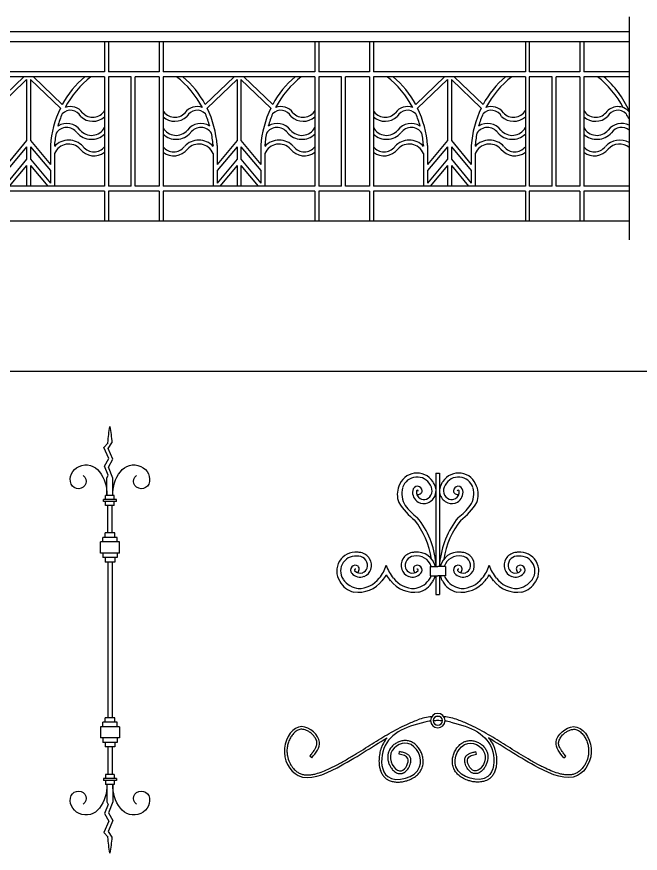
# Model space of a CAD drawing. Extents: x 12262 to 40734, y 30451 to 49613.
# Drawn here: x 32506 to 34857, y 37335 to 40489 of the extents above; entities that cross this region are included whole.
import ezdxf

# ---------------------------------------------------------------- set-up
doc = ezdxf.new("R2010")
doc.units = 0
doc.header["$LTSCALE"] = 0.85
doc.header["$MEASUREMENT"] = 0
doc.layers.get('0').update_dxf_attribs({"linetype": 'CONTINUOUS'})
doc.layers.add('www.cad-blocks.net', color=7, linetype='CONTINUOUS')

# ---------------------------------------------------------------- blocks, each defined once
blk = doc.blocks.new('A$C42CD0054')
for p, q in [((3673, 841.4), (3673, 0)), ((3673, 784), (20.4, 784)), ((3673, 746.5), (21.5, 746.5)), ((103.7, 746.5), (103.7, 71.5)), ((122.4, 746.5), (122.4, 634)), ((312.9, 746.5), (312.9, 634)), ((327.9, 746.5), (327.9, 634)), ((900.8, 746.5), (900.8, 634)), ((915.8, 746.5), (915.8, 634)), ((1106.3, 746.5), (1106.3, 634)), ((1121.3, 746.5), (1121.3, 634)), ((1694.2, 746.5), (1694.2, 634)), ((1709.2, 746.5), (1709.2, 634)), ((1899.7, 746.5), (1899.7, 634)), ((1914.7, 746.5), (1914.7, 634)), ((2487.6, 746.5), (2487.6, 634)), ((2502.6, 746.5), (2502.6, 634)), ((2693.1, 746.5), (2693.1, 634)), ((2708.1, 746.5), (2708.1, 634)), ((3281, 746.5), (3281, 634)), ((3296, 746.5), (3296, 634)), ((3486.5, 746.5), (3486.5, 634)), ((3501.5, 746.5), (3501.5, 634)), ((312.9, 634), (122.4, 634)), ((900.8, 634), (327.9, 634)), ((1106.3, 634), (915.8, 634)), ((1694.2, 634), (1121.3, 634)), ((1899.7, 634), (1709.2, 634)), ((2487.6, 634), (1914.7, 634)), ((2693.1, 634), (2502.6, 634)), ((3281, 634), (2708.1, 634)), ((3486.5, 634), (3296, 634)), ((3673, 634), (3501.5, 634)), ((122.4, 615.3), (122.4, 202.8)), ((208.1, 615.3), (122.4, 615.3)), ((208.1, 202.8), (208.1, 615.3)), ((223.1, 202.8), (223.1, 615.3)), ((312.9, 615.3), (223.1, 615.3)), ((312.9, 615.3), (312.9, 202.8)), ((327.9, 615.3), (327.9, 202.8)), ((900.8, 615.3), (327.9, 615.3)), ((596.1, 615.3), (487.2, 510.2)), ((606.9, 604.8), (494.4, 496.3)), ((606.9, 604.8), (606.9, 374.8)), ((621.9, 604.8), (621.9, 374.8)), ((621.9, 604.8), (734.3, 496.3)), ((632.6, 615.3), (741.5, 510.2)), ((900.8, 615.3), (900.8, 202.8)), ((915.8, 615.3), (915.8, 202.8)), ((1001.5, 615.3), (915.8, 615.3)), ((1001.5, 202.8), (1001.5, 615.3)), ((1016.5, 202.8), (1016.5, 615.3)), ((1106.3, 615.3), (1016.5, 615.3)), ((1106.3, 615.3), (1106.3, 202.8)), ((1694.2, 615.3), (1121.3, 615.3)), ((1121.3, 615.3), (1121.3, 202.8)), ((1389.5, 615.3), (1280.7, 510.2)), ((1400.3, 604.8), (1287.8, 496.3)), ((1400.3, 604.8), (1400.3, 374.8)), ((1415.3, 604.8), (1415.3, 374.8)), ((1415.3, 604.8), (1527.7, 496.3)), ((1426.1, 615.3), (1534.9, 510.2)), ((1694.2, 615.3), (1694.2, 202.8)), ((1709.2, 615.3), (1709.2, 202.8)), ((1794.9, 615.3), (1709.2, 615.3)), ((1794.9, 202.8), (1794.9, 615.3)), ((1809.9, 202.8), (1809.9, 615.3)), ((1899.7, 615.3), (1809.9, 615.3)), ((1899.7, 615.3), (1899.7, 202.8)), ((1914.7, 615.3), (1914.7, 202.8)), ((2487.6, 615.3), (1914.7, 615.3)), ((2182.9, 615.3), (2074.1, 510.2)), ((2193.7, 604.8), (2081.2, 496.3)), ((2193.7, 604.8), (2193.7, 374.8)), ((2208.7, 604.8), (2208.7, 374.8)), ((2208.7, 604.8), (2321.1, 496.3)), ((2219.5, 615.3), (2328.3, 510.2)), ((2487.6, 615.3), (2487.6, 202.8)), ((2502.6, 615.3), (2502.6, 202.8)), ((2588.3, 615.3), (2502.6, 615.3)), ((2588.3, 202.8), (2588.3, 615.3)), ((2603.3, 202.8), (2603.3, 615.3)), ((2693.1, 615.3), (2603.3, 615.3)), ((2693.1, 615.3), (2693.1, 202.8)), ((2708.1, 615.3), (2708.1, 202.8)), ((3281, 615.3), (2708.1, 615.3)), ((2976.3, 615.3), (2867.5, 510.2)), ((2987.1, 604.8), (2874.6, 496.3)), ((2987.1, 604.8), (2987.1, 374.8)), ((3002.1, 604.8), (3114.5, 496.3)), ((3002.1, 604.8), (3002.1, 374.8)), ((3012.9, 615.3), (3121.7, 510.2)), ((3281, 615.3), (3281, 202.8)), ((3296, 615.3), (3296, 202.8)), ((3381.7, 615.3), (3296, 615.3)), ((3381.7, 202.8), (3381.7, 615.3)), ((3396.7, 202.8), (3396.7, 615.3)), ((3486.5, 615.3), (3396.7, 615.3)), ((3486.5, 615.3), (3486.5, 202.8)), ((3501.5, 615.3), (3501.5, 202.8)), ((3673, 615.3), (3501.5, 615.3)), ((516.9, 356.1), (516.9, 353)), ((606.9, 374.8), (531.9, 284.8)), ((531.9, 356.1), (531.9, 284.8)), ((606.9, 351.3), (531.9, 261.3)), ((606.9, 351.3), (606.9, 304.5)), ((621.9, 374.8), (696.9, 284.8)), ((621.9, 351.3), (621.9, 304.5)), ((621.9, 351.3), (696.9, 261.3)), ((696.9, 356.1), (696.9, 284.8)), ((711.9, 356.1), (711.9, 353)), ((1310.3, 356.1), (1310.3, 353)), ((1400.3, 374.8), (1325.3, 284.8)), ((1325.3, 356.1), (1325.3, 284.8)), ((1400.3, 351.3), (1325.3, 261.3)), ((1400.3, 351.3), (1400.3, 304.5)), ((1415.3, 374.8), (1490.3, 284.8)), ((1415.3, 351.3), (1415.3, 304.5)), ((1415.3, 351.3), (1490.3, 261.3)), ((1490.3, 356.1), (1490.3, 284.8)), ((1505.3, 356.1), (1505.3, 353)), ((2103.7, 356.1), (2103.7, 353)), ((2193.7, 374.8), (2118.7, 284.8)), ((2118.7, 356.1), (2118.7, 284.8)), ((2193.7, 351.3), (2118.7, 261.3)), ((2193.7, 351.3), (2193.7, 304.5)), ((2208.7, 374.8), (2283.7, 284.8)), ((2208.7, 351.3), (2283.7, 261.3)), ((2208.7, 351.3), (2208.7, 304.5)), ((2283.7, 356.1), (2283.7, 284.8)), ((2298.7, 356.1), (2298.7, 353)), ((2897.1, 356.1), (2897.1, 353)), ((2987.1, 374.8), (2912.1, 284.8)), ((2912.1, 356.1), (2912.1, 284.8)), ((2987.1, 351.3), (2912.1, 261.3)), ((2987.1, 351.3), (2987.1, 304.5)), ((3002.1, 374.8), (3077.1, 284.8)), ((3002.1, 351.3), (3077.1, 261.3)), ((3002.1, 351.3), (3002.1, 304.5)), ((3077.1, 356.1), (3077.1, 284.8)), ((3092.1, 356.1), (3092.1, 353)), ((516.9, 326.1), (516.9, 202.8)), ((711.9, 326.1), (711.9, 202.8)), ((1310.3, 326.1), (1310.3, 202.8)), ((1505.3, 326.1), (1505.3, 202.8)), ((2103.7, 326.1), (2103.7, 202.8)), ((2298.7, 326.1), (2298.7, 202.8)), ((2897.1, 326.1), (2897.1, 202.8)), ((3092.1, 326.1), (3092.1, 202.8)), ((606.9, 304.5), (531.9, 214.5)), ((621.9, 304.5), (696.9, 214.5)), ((1400.3, 304.5), (1325.3, 214.5)), ((1415.3, 304.5), (1490.3, 214.5)), ((2193.7, 304.5), (2118.7, 214.5)), ((2208.7, 304.5), (2283.7, 214.5)), ((2987.1, 304.5), (2912.1, 214.5)), ((3002.1, 304.5), (3077.1, 214.5)), ((531.9, 261.3), (531.9, 214.5)), ((606.9, 281.1), (541.6, 202.8)), ((606.9, 281.1), (606.9, 202.8)), ((621.9, 281.1), (621.9, 202.8)), ((621.9, 281.1), (687.1, 202.8)), ((696.9, 261.3), (696.9, 214.5)), ((1325.3, 261.3), (1325.3, 214.5)), ((1400.3, 281.1), (1335, 202.8)), ((1400.3, 281.1), (1400.3, 202.8)), ((1415.3, 281.1), (1415.3, 202.8)), ((1415.3, 281.1), (1480.5, 202.8)), ((1490.3, 261.3), (1490.3, 214.5)), ((2118.7, 261.3), (2118.7, 214.5)), ((2193.7, 281.1), (2128.4, 202.8)), ((2193.7, 281.1), (2193.7, 202.8)), ((2208.7, 281.1), (2273.9, 202.8)), ((2208.7, 281.1), (2208.7, 202.8)), ((2283.7, 261.3), (2283.7, 214.5)), ((2912.1, 261.3), (2912.1, 214.5)), ((2987.1, 281.1), (2921.8, 202.8)), ((2987.1, 281.1), (2987.1, 202.8)), ((3002.1, 281.1), (3067.3, 202.8)), ((3002.1, 281.1), (3002.1, 202.8)), ((3077.1, 261.3), (3077.1, 214.5)), ((208.1, 202.8), (122.4, 202.8)), ((312.9, 202.8), (223.1, 202.8)), ((900.8, 202.8), (327.9, 202.8)), ((1001.5, 202.8), (915.8, 202.8)), ((1106.3, 202.8), (1016.5, 202.8)), ((1694.2, 202.8), (1121.3, 202.8)), ((1794.9, 202.8), (1709.2, 202.8)), ((1899.7, 202.8), (1809.9, 202.8)), ((2487.6, 202.8), (1914.7, 202.8)), ((2588.3, 202.8), (2502.6, 202.8)), ((2693.1, 202.8), (2603.3, 202.8)), ((3281, 202.8), (2708.1, 202.8)), ((3381.7, 202.8), (3296, 202.8)), ((3486.5, 202.8), (3396.7, 202.8)), ((3673, 202.8), (3501.5, 202.8)), ((312.9, 184), (122.4, 184)), ((122.4, 184), (122.4, 71.5)), ((312.9, 184), (312.9, 71.5)), ((900.8, 184), (327.9, 184)), ((327.9, 184), (327.9, 71.5)), ((900.8, 184), (900.8, 71.5)), ((1106.3, 184), (915.8, 184)), ((915.8, 184), (915.8, 71.5)), ((1106.3, 184), (1106.3, 71.5)), ((1694.2, 184), (1121.3, 184)), ((1121.3, 184), (1121.3, 71.5)), ((1694.2, 184), (1694.2, 71.5)), ((1899.7, 184), (1709.2, 184)), ((1709.2, 184), (1709.2, 71.5)), ((1899.7, 184), (1899.7, 71.5)), ((2487.6, 184), (1914.7, 184)), ((1914.7, 184), (1914.7, 71.5)), ((2487.6, 184), (2487.6, 71.5)), ((2693.1, 184), (2502.6, 184)), ((2502.6, 184), (2502.6, 71.5)), ((2693.1, 184), (2693.1, 71.5)), ((3281, 184), (2708.1, 184)), ((2708.1, 184), (2708.1, 71.5)), ((3281, 184), (3281, 71.5)), ((3486.5, 184), (3296, 184)), ((3296, 184), (3296, 71.5)), ((3486.5, 184), (3486.5, 71.5)), ((3673, 184), (3501.5, 184)), ((3501.5, 184), (3501.5, 71.5)), ((103.7, 71.5), (3673, 71.5))]:
    blk.add_line(p, q)
for centre, radius, start, end in [((18.9, 765.2), 18.9, 85.2186, 278.0119), ((156.5, 331), 361.2, 27.6638, 51.9144), ((156.5, 331), 376.2, 28.4544, 49.0869), ((1072.2, 331), 376.2, 130.9131, 151.5456), ((1072.2, 331), 361.2, 128.0856, 152.3362), ((949.9, 331), 361.2, 27.6638, 51.9144), ((949.9, 331), 376.2, 28.4544, 49.0869), ((1865.6, 331), 376.2, 130.9131, 151.5456), ((1865.6, 331), 361.2, 128.0856, 152.3362), ((1743.3, 331), 361.2, 27.6638, 51.9144), ((1743.3, 331), 376.2, 28.4544, 49.0869), ((2659, 331), 376.2, 130.9131, 151.5456), ((2659, 331), 361.2, 128.0856, 152.3362), ((2536.7, 331), 361.2, 27.6638, 51.9144), ((2536.7, 331), 376.2, 28.4544, 49.0869), ((3452.4, 331), 376.2, 130.9131, 151.5456), ((3452.4, 331), 361.2, 128.0856, 152.3362), ((3330.1, 331), 361.2, 27.6638, 51.9144), ((3330.1, 331), 376.2, 24.297, 49.0869), ((372.4, 513.1), 51, 209.2082, 318.8575), ((456.2, 445.8), 56.6, 69.1355, 143.5659), ((456.2, 445.8), 43.1, 43.4038, 153.3647), ((156.5, 331), 361.2, 15.7981, 23.5678), ((156.5, 331), 376.2, 3.8274, 26.0685), ((1072.2, 331), 376.2, 153.9315, 176.1726), ((1072.2, 331), 361.2, 156.4322, 164.2019), ((772.5, 445.8), 43.1, 26.6353, 136.5962), ((772.5, 445.8), 56.6, 36.4341, 110.8645), ((856.3, 513.1), 51, 221.1425, 330.7918), ((1165.8, 513.1), 51, 209.2082, 318.8575), ((1249.6, 445.8), 56.6, 69.1355, 143.5659), ((1249.6, 445.8), 43.1, 43.4038, 153.3647), ((949.9, 331), 361.2, 15.7981, 23.5678), ((949.9, 331), 376.2, 3.8274, 26.0685), ((1865.6, 331), 376.2, 153.9315, 176.1726), ((1865.6, 331), 361.2, 156.4322, 164.2019), ((1565.9, 445.8), 43.1, 26.6353, 136.5962), ((1565.9, 445.8), 56.6, 36.4341, 110.8645), ((1649.7, 513.1), 51, 221.1425, 330.7918), ((1959.2, 513.1), 51, 209.2082, 318.8575), ((2043, 445.8), 56.6, 69.1355, 143.5659), ((2043, 445.8), 43.1, 43.4038, 153.3647), ((1743.3, 331), 361.2, 15.7981, 23.5678), ((1743.3, 331), 376.2, 3.8274, 26.0685), ((2659, 331), 376.2, 153.9315, 176.1726), ((2659, 331), 361.2, 156.4322, 164.2019), ((2359.3, 445.8), 43.1, 26.6353, 136.5962), ((2359.3, 445.8), 56.6, 36.4341, 110.8645), ((2443.1, 513.1), 51, 221.1425, 330.7918), ((2752.6, 513.1), 51, 209.2082, 318.8575), ((2836.5, 445.8), 56.6, 69.1355, 143.5659), ((2836.5, 445.8), 43.1, 43.4038, 153.3647), ((2536.7, 331), 361.2, 15.7981, 23.5678), ((2536.7, 331), 376.2, 3.8274, 26.0685), ((3452.4, 331), 376.2, 153.9315, 176.1726), ((3452.4, 331), 361.2, 156.4322, 164.2019), ((3152.7, 445.8), 43.1, 26.6353, 136.5962), ((3152.7, 445.8), 56.6, 36.4341, 110.8645), ((3236.5, 513.1), 51, 221.1425, 330.7918), ((3546, 513.1), 51, 209.2082, 318.8575), ((3629.9, 445.8), 56.6, 40.374, 143.5659), ((3629.9, 445.8), 43.1, 43.4038, 153.3647), ((3700.7, 486.3), 41, 195.4558, 227.4894), ((372.4, 513.1), 66, 227.5872, 313.3542), ((856.3, 513.1), 66, 226.6458, 312.4128), ((1165.8, 513.1), 66, 227.5872, 313.3542), ((1649.7, 513.1), 66, 226.6458, 312.4128), ((1959.2, 513.1), 66, 227.5872, 313.3542), ((2443.1, 513.1), 66, 226.6458, 312.4128), ((2752.6, 513.1), 66, 227.5872, 313.3542), ((3236.5, 513.1), 66, 226.6458, 312.4128), ((3546, 513.1), 66, 227.5872, 313.3542), ((377.3, 450.9), 56.7, 209.2082, 318.8575), ((470.5, 376.1), 62.9, 57.7737, 143.5659), ((470.5, 376.1), 47.9, 33.2455, 143.5659), ((758.2, 376.1), 47.9, 36.4341, 146.7545), ((758.2, 376.1), 62.9, 36.4341, 122.2263), ((851.4, 450.9), 56.7, 221.1425, 330.7918), ((1170.7, 450.9), 56.7, 209.2082, 318.8575), ((1263.9, 376.1), 62.9, 57.7737, 143.5659), ((1263.9, 376.1), 47.9, 33.2455, 143.5659), ((1551.6, 376.1), 47.9, 36.4341, 146.7545), ((1551.6, 376.1), 62.9, 36.4341, 122.2263), ((1644.8, 450.9), 56.7, 221.1425, 330.7918), ((1964.1, 450.9), 56.7, 209.2082, 318.8575), ((2057.3, 376.1), 62.9, 57.7737, 143.5659), ((2057.3, 376.1), 47.9, 33.2455, 143.5659), ((2345, 376.1), 47.9, 36.4341, 146.7545), ((2345, 376.1), 62.9, 36.4341, 122.2263), ((2438.2, 450.9), 56.7, 221.1425, 330.7918), ((2757.6, 450.9), 56.7, 209.2082, 318.8575), ((2850.7, 376.1), 62.9, 57.7737, 143.5659), ((2850.7, 376.1), 47.9, 33.2455, 143.5659), ((3138.4, 376.1), 47.9, 36.4341, 146.7545), ((3138.4, 376.1), 62.9, 36.4341, 122.2263), ((3231.6, 450.9), 56.7, 221.1425, 330.7918), ((3551, 450.9), 56.7, 209.2082, 318.8575), ((3644.1, 376.1), 62.9, 62.6823, 143.5659), ((3644.1, 376.1), 47.9, 52.942, 144.0404), ((377.3, 450.9), 71.7, 226.3578, 318.8575), ((156.5, 331), 361.2, 3.4601, 11.398), ((1072.2, 331), 361.2, 168.602, 176.5399), ((851.4, 450.9), 71.7, 221.1425, 313.6422), ((1170.7, 450.9), 71.7, 226.3578, 318.8575), ((949.9, 331), 361.2, 3.4601, 11.398), ((1865.6, 331), 361.2, 168.602, 176.5399), ((1644.8, 450.9), 71.7, 221.1425, 313.6422), ((1964.1, 450.9), 71.7, 226.3578, 318.8575), ((1743.3, 331), 361.2, 3.4601, 11.398), ((2659, 331), 361.2, 168.602, 176.5399), ((2438.2, 450.9), 71.7, 221.1425, 313.6422), ((2757.6, 450.9), 71.7, 226.3578, 318.8575), ((2536.7, 331), 361.2, 3.4601, 11.398), ((3452.4, 331), 361.2, 168.602, 176.5399), ((3231.6, 450.9), 71.7, 221.1425, 313.6422), ((3551, 450.9), 71.7, 226.3578, 319.3693), ((368, 382.8), 50.9, 217.9346, 322.0654), ((463.1, 302.6), 73.6, 42.9606, 137.1616), ((463.1, 302.6), 58.6, 23.6632, 137.1616), ((765.6, 302.6), 73.6, 42.8384, 137.0394), ((765.6, 302.6), 58.6, 42.8384, 156.3368), ((860.7, 382.8), 50.9, 217.9346, 322.0654), ((1161.4, 382.8), 50.9, 217.9346, 322.0654), ((1256.5, 302.6), 73.6, 42.9606, 137.1616), ((1256.5, 302.6), 58.6, 23.6632, 137.1616), ((1559, 302.6), 73.6, 42.8384, 137.0394), ((1559, 302.6), 58.6, 42.8384, 156.3368), ((1654.1, 382.8), 50.9, 217.9346, 322.0654), ((1954.8, 382.8), 50.9, 217.9346, 322.0654), ((2049.9, 302.6), 73.6, 42.9606, 137.1616), ((2049.9, 302.6), 58.6, 23.6632, 137.1616), ((2352.4, 302.6), 73.6, 42.8384, 137.0394), ((2352.4, 302.6), 58.6, 42.8384, 156.3368), ((2447.5, 382.8), 50.9, 217.9346, 322.0654), ((2748.2, 382.8), 50.9, 217.9346, 322.0654), ((2843.3, 302.6), 73.6, 42.9606, 137.1616), ((2843.3, 302.6), 58.6, 23.6632, 137.1616), ((3145.8, 302.6), 73.6, 42.8384, 137.0394), ((3145.8, 302.6), 58.6, 42.8384, 156.3368), ((3240.9, 382.8), 50.9, 217.9346, 322.0654), ((3541.6, 382.8), 50.9, 217.9346, 322.0654), ((3636.7, 302.6), 73.6, 60.526, 137.1616), ((3636.7, 302.6), 58.6, 51.839, 137.1616), ((368, 382.8), 65.9, 232.4681, 322.0654), ((860.7, 382.8), 65.9, 217.9346, 307.5319), ((1161.4, 382.8), 65.9, 232.4681, 322.0654), ((1654.1, 382.8), 65.9, 217.9346, 307.5319), ((1954.8, 382.8), 65.9, 232.4681, 322.0654), ((2447.5, 382.8), 65.9, 217.9346, 307.5319), ((2748.2, 382.8), 65.9, 232.4681, 322.0654), ((3240.9, 382.8), 65.9, 217.9346, 307.5319), ((3541.6, 382.8), 65.9, 232.4681, 322.0654)]:
    blk.add_arc(centre, radius, start, end)
blk = doc.blocks.new('A$C736A1F58')
for p, q in [((103.5, 91.1, 234.6), (95.8, 97.5, 234.6)), ((432.8, 105.1, 234.6), (434.9, 114.9, 234.6)), ((724.7, 105.1, 234.6), (722.6, 114.9, 234.6)), ((1054, 91.1, 234.6), (1061.8, 97.5, 234.6))]:
    blk.add_line(p, q)
at = {"linetype": 'ByBlock'}
for centre, radius, start, end in [((578.8, 231.6, 234.6), 27.3, 90, 270), ((578.8, 231.6, 234.6), 27.3, 270, 90), ((574.7, 37.1, 234.6), 210, 95.1622, 109.926), ((576.6, 31.6, 234.6), 200, 97.2029, 103.6538), ((578.8, 231.6, 234.6), 17.3, 90, 270), ((576.6, 31.6, 234.6), 200, 89.3832, 94.3336), ((574.7, 37.1, 234.6), 210, 88.8796, 90.9717), ((578.8, 231.6, 234.6), 17.3, 270, 90), ((582.9, 37.1, 234.6), 210, 89.0283, 91.1204), ((580.9, 31.6, 234.6), 200, 85.6664, 90.6168), ((582.9, 37.1, 234.6), 210, 70.074, 84.8378), ((580.9, 31.6, 234.6), 200, 76.3462, 82.7971)]:
    blk.add_arc(centre, radius, start, end, dxfattribs=at)
for points, knots in [([(95.8, 97.5, 234.6), (99.1, 101.6, 234.6), (102.4, 105.6, 234.6), (108.6, 113.6, 234.6), (111.5, 117.5, 234.6), (115.9, 124.4, 234.6), (117.6, 127.4, 234.6), (120.1, 132.8, 234.6), (121, 135.2, 234.6), (122.4, 139.8, 234.6), (122.8, 142.1, 234.6), (123.1, 145.4, 234.6), (123.1, 146.5, 234.6), (123, 148.6, 234.6), (122.9, 149.7, 234.6), (122.6, 151.9, 234.6), (122.4, 153.1, 234.6), (121.4, 156.7, 234.6), (120.4, 159.4, 234.6), (117.8, 164.6, 234.6), (116.3, 167.3, 234.6), (112.5, 172.5, 234.6), (110.4, 175.1, 234.6), (105.8, 180, 234.6), (103.3, 182.4, 234.6), (97.2, 187.4, 234.6), (93.4, 189.9, 234.6), (85.9, 194.2, 234.6), (82, 195.9, 234.6), (75.4, 197.9, 234.6), (72.6, 198.5, 234.6), (67.3, 199.1, 234.6), (64.8, 199.1, 234.6), (59.9, 198.6, 234.6), (57.4, 198, 234.6), (52.6, 196.4, 234.6), (50.2, 195.3, 234.6), (45.5, 192.6, 234.6), (43.2, 191, 234.6), (38.6, 187.2, 234.6), (36.4, 185.1, 234.6), (30.9, 179.1, 234.6), (27.7, 174.8, 234.6), (22, 165.4, 234.6), (19.5, 160.3, 234.6), (15.2, 149.7, 234.6), (13.5, 144.1, 234.6), (11.6, 135.8, 234.6), (11.1, 132.9, 234.6), (10.4, 127.5, 234.6), (10.2, 124.8, 234.6), (9.9, 119.4, 234.6), (9.9, 116.8, 234.6), (10.1, 108.8, 234.6), (10.7, 103.5, 234.6), (13.3, 90.2, 234.6), (15.8, 82.3, 234.6), (22.5, 67.5, 234.6), (26.7, 60.7, 234.6), (35.4, 49.7, 234.6), (39.8, 45.3, 234.6), (46.5, 39.8, 234.6), (48.7, 38.3, 234.6), (52.8, 35.7, 234.6), (54.6, 34.6, 234.6), (58.5, 32.7, 234.6), (60.4, 31.9, 234.6), (66.4, 29.6, 234.6), (70.6, 28.5, 234.6), (79.4, 27.1, 234.6), (83.9, 26.8, 234.6), (93.3, 26.9, 234.6), (98.2, 27.3, 234.6), (108.2, 28.7, 234.6), (113.3, 29.8, 234.6), (127.2, 33.4, 234.6), (136.2, 36.4, 234.6), (154.4, 43.6, 234.6), (163.6, 47.7, 234.6), (179.2, 55.2, 234.6), (185.6, 58.5, 234.6), (195.1, 63.4, 234.6), (198.2, 65.1, 234.6), (204.5, 68.4, 234.6), (207.6, 70.1, 234.6), (216.8, 75.1, 234.6), (222.9, 78.5, 234.6), (240.9, 88.7, 234.6), (252.6, 95.6, 234.6), (287.2, 116.4, 234.6), (309.3, 130.3, 234.6), (352.8, 157.5, 234.6), (374.2, 170.8, 234.6), (417.4, 195.6, 234.6), (439.1, 207.2, 234.6), (475.1, 223.7, 234.6), (488.9, 229.4, 234.6), (503.1, 234.6, 234.6)], [0, 0, 0, 0, 14.176666, 14.176666, 28.353332, 28.353332, 39.738069, 39.738069, 49.297612, 49.297612, 58.857155, 58.857155, 63.574757, 63.574757, 68.281491, 68.281491, 72.988225, 72.988225, 83.130938, 83.130938, 93.27365, 93.27365, 103.416362, 103.416362, 113.559075, 113.559075, 126.886677, 126.886677, 140.214279, 140.214279, 150.197167, 150.197167, 160.180056, 160.180056, 170.162944, 170.162944, 180.145833, 180.145833, 190.128721, 190.128721, 200.11161, 200.11161, 216.149742, 216.149742, 232.187874, 232.187874, 248.226006, 248.226006, 256.256201, 256.256201, 263.972026, 263.972026, 271.687852, 271.687852, 287.119502, 287.119502, 311.848133, 311.848133, 336.576764, 336.576764, 357.343703, 357.343703, 366.778583, 366.778583, 374.775716, 374.775716, 382.772849, 382.772849, 399.130483, 399.130483, 415.488118, 415.488118, 431.845752, 431.845752, 448.203386, 448.203386, 475.592333, 475.592333, 502.98128, 502.98128, 522.125558, 522.125558, 531.687599, 531.687599, 541.24964, 541.24964, 560.373721, 560.373721, 598.621884, 598.621884, 675.118209, 675.118209, 751.614535, 751.614535, 828.11086, 828.11086, 874.428026, 874.428026, 874.428026, 874.428026]), ([(529.4, 226, 234.6), (455.2, 208, 234.6), (357.7, 169.9, 234.6), (368.5, -17.4, 234.6), (551.4, 29.6, 234.6), (481.2, 177.9, 234.6), (371.5, 111, 234.6), (438.3, 10.1, 234.6), (482.1, 94.6, 234.6), (447.2, 102.1, 234.6), (432.8, 105.1, 234.6)], [43.248762, 43.248762, 43.248762, 43.248762, 240.922345, 336.692926, 462.212018, 561.101032, 642.481196, 711.861291, 764.485199, 801.072789, 801.072789, 801.072789, 801.072789]), ([(628.1, 226, 234.6), (702.3, 208, 234.6), (799.8, 169.9, 234.6), (789, -17.4, 234.6), (606.1, 29.6, 234.6), (676.3, 177.9, 234.6), (786.1, 111, 234.6), (719.3, 10.1, 234.6), (675.5, 94.6, 234.6), (710.4, 102.1, 234.6), (724.7, 105.1, 234.6)], [43.248762, 43.248762, 43.248762, 43.248762, 240.922345, 336.692926, 462.212018, 561.101032, 642.481196, 711.861291, 764.485199, 801.072789, 801.072789, 801.072789, 801.072789]), ([(1061.8, 97.5, 234.6), (1058.4, 101.6, 234.6), (1055.1, 105.6, 234.6), (1048.9, 113.6, 234.6), (1046.1, 117.5, 234.6), (1041.7, 124.4, 234.6), (1040, 127.4, 234.6), (1037.4, 132.8, 234.6), (1036.5, 135.2, 234.6), (1035.1, 139.8, 234.6), (1034.7, 142.1, 234.6), (1034.4, 145.4, 234.6), (1034.4, 146.5, 234.6), (1034.5, 148.6, 234.6), (1034.6, 149.7, 234.6), (1034.9, 151.9, 234.6), (1035.1, 153.1, 234.6), (1036.1, 156.7, 234.6), (1037.1, 159.4, 234.6), (1039.7, 164.6, 234.6), (1041.3, 167.3, 234.6), (1045, 172.5, 234.6), (1047.1, 175.1, 234.6), (1051.7, 180, 234.6), (1054.2, 182.4, 234.6), (1060.4, 187.4, 234.6), (1064.1, 189.9, 234.6), (1071.7, 194.2, 234.6), (1075.5, 195.9, 234.6), (1082.2, 197.9, 234.6), (1084.9, 198.5, 234.6), (1090.2, 199.1, 234.6), (1092.7, 199.1, 234.6), (1097.7, 198.6, 234.6), (1100.1, 198, 234.6), (1104.9, 196.4, 234.6), (1107.3, 195.3, 234.6), (1112, 192.6, 234.6), (1114.4, 191, 234.6), (1118.9, 187.2, 234.6), (1121.1, 185.1, 234.6), (1126.6, 179.1, 234.6), (1129.8, 174.8, 234.6), (1135.5, 165.4, 234.6), (1138.1, 160.3, 234.6), (1142.3, 149.7, 234.6), (1144, 144.1, 234.6), (1145.9, 135.8, 234.6), (1146.4, 132.9, 234.6), (1147.1, 127.5, 234.6), (1147.4, 124.8, 234.6), (1147.6, 119.4, 234.6), (1147.7, 116.8, 234.6), (1147.4, 108.8, 234.6), (1146.8, 103.5, 234.6), (1144.3, 90.2, 234.6), (1141.7, 82.3, 234.6), (1135, 67.5, 234.6), (1130.8, 60.7, 234.6), (1122.1, 49.7, 234.6), (1117.7, 45.3, 234.6), (1111, 39.8, 234.6), (1108.8, 38.3, 234.6), (1104.8, 35.7, 234.6), (1102.9, 34.6, 234.6), (1099.1, 32.7, 234.6), (1097.1, 31.9, 234.6), (1091.1, 29.6, 234.6), (1086.9, 28.5, 234.6), (1078.1, 27.1, 234.6), (1073.6, 26.8, 234.6), (1064.2, 26.9, 234.6), (1059.3, 27.3, 234.6), (1049.3, 28.7, 234.6), (1044.2, 29.8, 234.6), (1030.3, 33.4, 234.6), (1021.3, 36.4, 234.6), (1003.1, 43.6, 234.6), (993.9, 47.7, 234.6), (978.3, 55.2, 234.6), (971.9, 58.5, 234.6), (962.4, 63.4, 234.6), (959.3, 65.1, 234.6), (953.1, 68.4, 234.6), (950, 70.1, 234.6), (940.7, 75.1, 234.6), (934.6, 78.5, 234.6), (916.6, 88.7, 234.6), (904.9, 95.6, 234.6), (870.4, 116.4, 234.6), (848.2, 130.3, 234.6), (804.7, 157.5, 234.6), (783.3, 170.8, 234.6), (740.2, 195.6, 234.6), (718.4, 207.2, 234.6), (682.4, 223.7, 234.6), (668.6, 229.4, 234.6), (654.4, 234.6, 234.6)], [0, 0, 0, 0, 14.176666, 14.176666, 28.353332, 28.353332, 39.738069, 39.738069, 49.297612, 49.297612, 58.857155, 58.857155, 63.574757, 63.574757, 68.281491, 68.281491, 72.988225, 72.988225, 83.130938, 83.130938, 93.27365, 93.27365, 103.416362, 103.416362, 113.559075, 113.559075, 126.886677, 126.886677, 140.214279, 140.214279, 150.197167, 150.197167, 160.180056, 160.180056, 170.162944, 170.162944, 180.145833, 180.145833, 190.128721, 190.128721, 200.11161, 200.11161, 216.149742, 216.149742, 232.187874, 232.187874, 248.226006, 248.226006, 256.256201, 256.256201, 263.972026, 263.972026, 271.687852, 271.687852, 287.119502, 287.119502, 311.848133, 311.848133, 336.576764, 336.576764, 357.343703, 357.343703, 366.778583, 366.778583, 374.775716, 374.775716, 382.772849, 382.772849, 399.130483, 399.130483, 415.488118, 415.488118, 431.845752, 431.845752, 448.203386, 448.203386, 475.592333, 475.592333, 502.98128, 502.98128, 522.125558, 522.125558, 531.687599, 531.687599, 541.24964, 541.24964, 560.373721, 560.373721, 598.621884, 598.621884, 675.118209, 675.118209, 751.614535, 751.614535, 828.11086, 828.11086, 874.428026, 874.428026, 874.428026, 874.428026]), ([(103.5, 91.1, 234.6), (119.2, 110.3, 234.6), (155.9, 155.2, 234.6), (55.4, 244.7, 234.6), (-25.8, 122.5, 234.6), (51.1, -14.8, 234.6), (227.4, 62.2, 234.6), (328.7, 132, 234.6), (387.8, 166.9, 234.6)], [0, 0, 0, 0, 65.906861, 154.596065, 259.296918, 374.633951, 524.778752, 736.107336, 736.107336, 736.107336, 736.107336]), ([(1054, 91.1, 234.6), (1038.4, 110.3, 234.6), (1001.6, 155.2, 234.6), (1102.1, 244.7, 234.6), (1183.3, 122.5, 234.6), (1106.4, -14.8, 234.6), (930.1, 62.2, 234.6), (828.8, 132, 234.6), (769.7, 166.9, 234.6)], [0, 0, 0, 0, 65.906861, 154.596065, 259.296918, 374.633951, 524.778752, 736.107336, 736.107336, 736.107336, 736.107336]), ([(387.8, 166.9, 234.6), (385.3, 164, 234.6), (382.9, 161, 234.6), (375.6, 150.5, 234.6), (371.1, 142.5, 234.6), (366.1, 130.3, 234.6), (364.7, 126.6, 234.6), (362.5, 119.4, 234.6), (361.6, 116, 234.6), (359.9, 108.9, 234.6), (359.3, 105.3, 234.6), (357.6, 94.3, 234.6), (357, 86.8, 234.6), (357, 71.6, 234.6), (357.6, 64.1, 234.6), (360.1, 51.5, 234.6), (361.5, 46.3, 234.6), (365.3, 36.3, 234.6), (367.6, 31.5, 234.6), (372.8, 23.8, 234.6), (375.3, 20.7, 234.6), (379.5, 16.5, 234.6), (381, 15.2, 234.6), (383.8, 12.9, 234.6), (385.1, 12, 234.6), (387.8, 10.2, 234.6), (389.2, 9.4, 234.6), (393.5, 7.1, 234.6), (396.4, 5.7, 234.6), (404.2, 2.9, 234.6), (409.2, 1.7, 234.6), (419.5, 0.2, 234.6), (424.7, -0.1, 234.6), (435.4, 0.1, 234.6), (440.7, 0.6, 234.6), (451.4, 2.4, 234.6), (456.8, 3.6, 234.6), (468.7, 7.3, 234.6), (475.3, 10, 234.6), (487.7, 16.6, 234.6), (493.5, 20.4, 234.6), (502.8, 28.2, 234.6), (506.4, 31.9, 234.6), (512.9, 40.1, 234.6), (515.7, 44.5, 234.6), (518.5, 50.7, 234.6), (519.2, 52.2, 234.6), (520.9, 56.8, 234.6), (521.7, 59.9, 234.6), (523, 66.3, 234.6), (523.4, 69.5, 234.6), (523.9, 78.4, 234.6), (523.6, 84.1, 234.6), (521.8, 95.3, 234.6), (520.4, 100.9, 234.6), (516.5, 111.6, 234.6), (514, 116.8, 234.6), (508.3, 126.6, 234.6), (504.9, 131.2, 234.6), (497.3, 139.5, 234.6), (493.1, 143.3, 234.6), (485, 148.8, 234.6), (481.2, 150.9, 234.6), (475.4, 153.2, 234.6), (473.4, 153.9, 234.6), (469.2, 155.1, 234.6), (466.8, 155.6, 234.6), (462.1, 156.3, 234.6), (459.7, 156.5, 234.6), (452.5, 156.6, 234.6), (447.7, 156.1, 234.6), (438.2, 154, 234.6), (433.5, 152.5, 234.6), (424.6, 148.5, 234.6), (420.3, 146.1, 234.6), (412.3, 140.4, 234.6), (408.5, 137.1, 234.6), (401.9, 129.7, 234.6), (398.9, 125.6, 234.6), (394.5, 117.5, 234.6), (392.9, 113.5, 234.6), (391.2, 107.4, 234.6), (390.8, 105.4, 234.6), (390.3, 101.9, 234.6), (390.1, 100.4, 234.6), (389.9, 97.6, 234.6), (389.8, 96.3, 234.6), (389.8, 93.7, 234.6), (389.9, 92.3, 234.6), (390.1, 88.4, 234.6), (390.5, 85.7, 234.6), (391.8, 78.6, 234.6), (393, 74.1, 234.6), (396.3, 65.5, 234.6), (398.3, 61.4, 234.6), (402.8, 53.6, 234.6), (405.4, 50, 234.6), (410.4, 44.3, 234.6), (412.6, 42.1, 234.6), (417.5, 38.2, 234.6), (420, 36.5, 234.6), (424.8, 34.1, 234.6), (426.8, 33.3, 234.6), (431.1, 32.2, 234.6), (433.3, 31.8, 234.6), (437.9, 31.6, 234.6), (440.2, 31.8, 234.6), (443.2, 32.4, 234.6), (443.9, 32.6, 234.6), (446, 33.2, 234.6), (447.4, 33.8, 234.6), (450, 35, 234.6), (451.2, 35.7, 234.6), (454.5, 37.8, 234.6), (456.5, 39.3, 234.6), (460.1, 42.6, 234.6), (461.8, 44.4, 234.6), (465, 48.2, 234.6), (466.4, 50.3, 234.6), (469.7, 55.3, 234.6), (471.3, 58.4, 234.6), (474.1, 64.8, 234.6), (475.2, 68, 234.6), (476.5, 73.7, 234.6), (476.9, 76.1, 234.6), (477.3, 81, 234.6), (477.3, 83.4, 234.6), (476.7, 87.6, 234.6), (476.4, 89.3, 234.6), (475.6, 91.6, 234.6), (475.3, 92.3, 234.6), (474.7, 93.8, 234.6), (474.3, 94.7, 234.6), (473.4, 96.2, 234.6), (472.9, 96.9, 234.6), (471.4, 99.1, 234.6), (470.3, 100.3, 234.6), (467.9, 102.6, 234.6), (466.6, 103.6, 234.6), (464, 105.4, 234.6), (462.6, 106.2, 234.6), (459.9, 107.6, 234.6), (458.5, 108.3, 234.6), (454.7, 109.8, 234.6), (452.2, 110.7, 234.6), (447.2, 112.1, 234.6), (444.7, 112.7, 234.6), (439.8, 113.9, 234.6), (437.3, 114.4, 234.6), (434.9, 114.9, 234.6)], [188.151468, 188.151468, 188.151468, 188.151468, 199.281155, 199.281155, 225.045611, 225.045611, 235.690026, 235.690026, 245.002692, 245.002692, 254.315359, 254.315359, 273.123407, 273.123407, 291.931455, 291.931455, 305.642768, 305.642768, 319.354081, 319.354081, 329.569309, 329.569309, 334.653959, 334.653959, 338.712034, 338.712034, 342.770109, 342.770109, 350.88626, 350.88626, 363.498842, 363.498842, 376.111424, 376.111424, 388.724007, 388.724007, 401.336589, 401.336589, 417.556496, 417.556496, 433.776402, 433.776402, 446.051955, 446.051955, 458.327507, 458.327507, 462.12081, 462.12081, 469.707416, 469.707416, 477.294022, 477.294022, 490.520873, 490.520873, 503.747724, 503.747724, 516.974574, 516.974574, 530.201425, 530.201425, 543.428276, 543.428276, 553.470374, 553.470374, 558.239931, 558.239931, 563.7492, 563.7492, 569.258469, 569.258469, 580.464228, 580.464228, 591.669987, 591.669987, 602.875746, 602.875746, 614.081505, 614.081505, 625.287264, 625.287264, 634.667204, 634.667204, 639.016022, 639.016022, 642.105343, 642.105343, 644.868819, 644.868819, 647.632296, 647.632296, 653.159249, 653.159249, 662.727391, 662.727391, 672.295532, 672.295532, 681.863674, 681.863674, 688.813821, 688.813821, 695.763969, 695.763969, 700.649907, 700.649907, 705.535845, 705.535845, 710.421782, 710.421782, 711.887166, 711.887166, 714.930358, 714.930358, 717.97355, 717.97355, 723.263597, 723.263597, 728.553644, 728.553644, 733.84369, 733.84369, 741.227282, 741.227282, 748.610874, 748.610874, 753.904742, 753.904742, 759.198611, 759.198611, 762.824952, 762.824952, 764.346266, 764.346266, 766.17192, 766.17192, 767.997574, 767.997574, 771.632762, 771.632762, 775.267951, 775.267951, 778.903139, 778.903139, 782.538328, 782.538328, 788.759619, 788.759619, 794.980911, 794.980911, 801.072789, 801.072789, 801.072789, 801.072789]), ([(769.7, 166.9, 234.6), (772.2, 164, 234.6), (774.6, 161, 234.6), (782, 150.5, 234.6), (786.4, 142.5, 234.6), (791.5, 130.3, 234.6), (792.8, 126.6, 234.6), (795, 119.4, 234.6), (796, 116, 234.6), (797.6, 108.9, 234.6), (798.3, 105.3, 234.6), (800, 94.3, 234.6), (800.6, 86.8, 234.6), (800.5, 71.6, 234.6), (799.9, 64.1, 234.6), (797.5, 51.5, 234.6), (796, 46.3, 234.6), (792.3, 36.3, 234.6), (789.9, 31.5, 234.6), (784.8, 23.8, 234.6), (782.3, 20.7, 234.6), (778, 16.5, 234.6), (776.5, 15.2, 234.6), (773.7, 12.9, 234.6), (772.4, 12, 234.6), (769.7, 10.2, 234.6), (768.3, 9.4, 234.6), (764.1, 7.1, 234.6), (761.1, 5.7, 234.6), (753.3, 2.9, 234.6), (748.3, 1.7, 234.6), (738.1, 0.2, 234.6), (732.8, -0.1, 234.6), (722.2, 0.1, 234.6), (716.8, 0.6, 234.6), (706.1, 2.4, 234.6), (700.7, 3.6, 234.6), (688.8, 7.3, 234.6), (682.2, 10, 234.6), (669.9, 16.6, 234.6), (664, 20.4, 234.6), (654.8, 28.2, 234.6), (651.1, 31.9, 234.6), (644.7, 40.1, 234.6), (641.9, 44.5, 234.6), (639, 50.7, 234.6), (638.4, 52.2, 234.6), (636.7, 56.8, 234.6), (635.8, 59.9, 234.6), (634.5, 66.3, 234.6), (634.1, 69.5, 234.6), (633.6, 78.4, 234.6), (633.9, 84.1, 234.6), (635.7, 95.3, 234.6), (637.1, 100.9, 234.6), (641, 111.6, 234.6), (643.5, 116.8, 234.6), (649.3, 126.6, 234.6), (652.6, 131.2, 234.6), (660.2, 139.5, 234.6), (664.4, 143.3, 234.6), (672.5, 148.8, 234.6), (676.3, 150.9, 234.6), (682.2, 153.2, 234.6), (684.1, 153.9, 234.6), (688.4, 155.1, 234.6), (690.7, 155.6, 234.6), (695.4, 156.3, 234.6), (697.8, 156.5, 234.6), (705, 156.6, 234.6), (709.9, 156.1, 234.6), (719.3, 154, 234.6), (724, 152.5, 234.6), (732.9, 148.5, 234.6), (737.2, 146.1, 234.6), (745.2, 140.4, 234.6), (749, 137.1, 234.6), (755.6, 129.7, 234.6), (758.6, 125.6, 234.6), (763, 117.5, 234.6), (764.6, 113.5, 234.6), (766.3, 107.4, 234.6), (766.7, 105.4, 234.6), (767.3, 101.9, 234.6), (767.4, 100.4, 234.6), (767.6, 97.6, 234.6), (767.7, 96.3, 234.6), (767.7, 93.7, 234.6), (767.7, 92.3, 234.6), (767.4, 88.4, 234.6), (767.1, 85.7, 234.6), (765.8, 78.6, 234.6), (764.5, 74.1, 234.6), (761.2, 65.5, 234.6), (759.3, 61.4, 234.6), (754.7, 53.6, 234.6), (752.1, 50, 234.6), (747.1, 44.3, 234.6), (744.9, 42.1, 234.6), (740.1, 38.2, 234.6), (737.5, 36.5, 234.6), (732.8, 34.1, 234.6), (730.7, 33.3, 234.6), (726.4, 32.2, 234.6), (724.2, 31.8, 234.6), (719.6, 31.6, 234.6), (717.3, 31.8, 234.6), (714.3, 32.4, 234.6), (713.6, 32.6, 234.6), (711.5, 33.2, 234.6), (710.2, 33.8, 234.6), (707.5, 35, 234.6), (706.3, 35.7, 234.6), (703, 37.8, 234.6), (701, 39.3, 234.6), (697.4, 42.6, 234.6), (695.7, 44.4, 234.6), (692.6, 48.2, 234.6), (691.1, 50.3, 234.6), (687.9, 55.3, 234.6), (686.2, 58.4, 234.6), (683.4, 64.8, 234.6), (682.3, 68, 234.6), (681, 73.7, 234.6), (680.6, 76.1, 234.6), (680.2, 81, 234.6), (680.2, 83.4, 234.6), (680.8, 87.6, 234.6), (681.2, 89.3, 234.6), (681.9, 91.6, 234.6), (682.2, 92.3, 234.6), (682.9, 93.8, 234.6), (683.3, 94.7, 234.6), (684.1, 96.2, 234.6), (684.6, 96.9, 234.6), (686.1, 99.1, 234.6), (687.3, 100.3, 234.6), (689.7, 102.6, 234.6), (690.9, 103.6, 234.6), (693.5, 105.4, 234.6), (694.9, 106.2, 234.6), (697.6, 107.6, 234.6), (699, 108.3, 234.6), (702.9, 109.8, 234.6), (705.3, 110.7, 234.6), (710.3, 112.1, 234.6), (712.8, 112.7, 234.6), (717.8, 113.9, 234.6), (720.2, 114.4, 234.6), (722.6, 114.9, 234.6)], [188.151468, 188.151468, 188.151468, 188.151468, 199.281155, 199.281155, 225.045611, 225.045611, 235.690026, 235.690026, 245.002692, 245.002692, 254.315359, 254.315359, 273.123407, 273.123407, 291.931455, 291.931455, 305.642768, 305.642768, 319.354081, 319.354081, 329.569309, 329.569309, 334.653959, 334.653959, 338.712034, 338.712034, 342.770109, 342.770109, 350.88626, 350.88626, 363.498842, 363.498842, 376.111424, 376.111424, 388.724007, 388.724007, 401.336589, 401.336589, 417.556496, 417.556496, 433.776402, 433.776402, 446.051955, 446.051955, 458.327507, 458.327507, 462.12081, 462.12081, 469.707416, 469.707416, 477.294022, 477.294022, 490.520873, 490.520873, 503.747724, 503.747724, 516.974574, 516.974574, 530.201425, 530.201425, 543.428276, 543.428276, 553.470374, 553.470374, 558.239931, 558.239931, 563.7492, 563.7492, 569.258469, 569.258469, 580.464228, 580.464228, 591.669987, 591.669987, 602.875746, 602.875746, 614.081505, 614.081505, 625.287264, 625.287264, 634.667204, 634.667204, 639.016022, 639.016022, 642.105343, 642.105343, 644.868819, 644.868819, 647.632296, 647.632296, 653.159249, 653.159249, 662.727391, 662.727391, 672.295532, 672.295532, 681.863674, 681.863674, 688.813821, 688.813821, 695.763969, 695.763969, 700.649907, 700.649907, 705.535845, 705.535845, 710.421782, 710.421782, 711.887166, 711.887166, 714.930358, 714.930358, 717.97355, 717.97355, 723.263597, 723.263597, 728.553644, 728.553644, 733.84369, 733.84369, 741.227282, 741.227282, 748.610874, 748.610874, 753.904742, 753.904742, 759.198611, 759.198611, 762.824952, 762.824952, 764.346266, 764.346266, 766.17192, 766.17192, 767.997574, 767.997574, 771.632762, 771.632762, 775.267951, 775.267951, 778.903139, 778.903139, 782.538328, 782.538328, 788.759619, 788.759619, 794.980911, 794.980911, 801.072789, 801.072789, 801.072789, 801.072789])]:
    blk.add_open_spline(points, degree=3, knots=knots, dxfattribs=at)
blk = doc.blocks.new('A$C2BCB5426')
at = {"ltscale": 0.5}
for p, q in [((249.4, 304.8), (249.4, 70.1)), ((258.8, 304.8), (258.8, 70.1)), ((235.1, 70.1), (235.1, 46.5)), ((235.1, 70.1), (254.1, 70.1)), ((273.1, 70.1), (254.1, 70.1)), ((273.1, 70.1), (273.1, 46.5)), ((235.1, 46.5), (254.1, 46.5)), ((249.4, 46.5), (249.4, 0)), ((273.1, 46.5), (254.1, 46.5)), ((258.8, 46.5), (258.8, 0))]:
    blk.add_line(p, q, dxfattribs=at)
at = {"color": 0}
for p, q in [((249.4, 304.8), (258.8, 304.8)), ((249.4, 0), (258.8, 0))]:
    blk.add_line(p, q, dxfattribs=at)
at = {"ltscale": 0.5}
for centre, radius, start, end in [((201.7, 257.3), 47.6, 33.6983, 162.1991), ((201.7, 257.3), 37.8, 26.7418, 162.1991), ((306.5, 257.3), 47.6, 17.8009, 146.3017), ((306.5, 257.3), 37.8, 17.8009, 153.2582), ((217, 260.8), 22.9, 291.6116, 36.1963), ((217, 260.8), 32.7, 291.6116, 28.4285), ((163.6, 231.9), 93.4, 28.4285, 33.6983), ((291.2, 260.8), 32.7, 151.5715, 248.3884), ((344.6, 231.9), 93.4, 146.3017, 151.5715), ((291.2, 260.8), 22.9, 143.8037, 248.3884), ((205.6, 251.2), 53.4, 157.1815, 201.9859), ((219.5, 253.8), 56, 165.1867, 212.735), ((219.2, 257), 28.6, 170.7967, 239.9735), ((202.9, 259.6), 12.1, 3.734, 170.7967), ((219.2, 257), 18.8, 170.7967, 239.9735), ((202.9, 259.6), 2.25, 3.734, 170.7967), ((204.7, 261.4), 10.3, 248.3031, 354.4312), ((305.3, 259.6), 12.1, 9.2033, 176.266), ((303.5, 261.4), 10.3, 185.5688, 291.6969), ((289, 257), 18.8, 300.0265, 9.2033), ((305.3, 259.6), 2.25, 9.2033, 176.266), ((289, 257), 28.6, 300.0265, 9.2033), ((288.7, 253.8), 56, 327.265, 14.8133), ((302.6, 251.2), 53.4, 338.0141, 22.8185), ((218.8, 256.3), 27.8, 239.9735, 291.6116), ((218.8, 256.3), 17.9, 239.9735, 291.6116), ((289.4, 256.3), 27.8, 248.3884, 300.0265), ((289.4, 256.3), 17.9, 248.3884, 300.0265), ((287.3, 308.8), 152.5, 210.5813, 233.7066), ((287.3, 308.8), 143.1, 216.5633, 233.7066), ((220.8, 308.8), 143.1, 306.2934, 323.4367), ((220.8, 308.8), 152.5, 306.2934, 329.4187), ((35.4, 58.5), 214.9, 5.2067, 38.8941), ((472.8, 58.5), 214.9, 141.1059, 174.7933), ((35.4, 58.5), 205.5, 8.4974, 38.8941), ((472.8, 58.5), 205.5, 141.1059, 171.5026), ((47.6, 58.8), 47.6, 84.4943, 212.995), ((43.2, 13.2), 93.4, 79.2245, 84.4943), ((206.1, 13.2), 93.4, 95.5057, 100.7755), ((206.1, 13.2), 93.4, 95.5057, 100.7755), ((201.7, 58.8), 47.6, 13.6769, 95.5057), ((306.5, 58.8), 47.6, 84.4943, 166.3231), ((302.1, 13.2), 93.4, 79.2245, 84.4943), ((464.9, 13.2), 93.4, 95.5057, 100.7755), ((464.9, 13.2), 93.4, 95.5057, 100.7755), ((464.9, 13.2), 93.4, 95.5057, 100.7755), ((460.5, 58.8), 47.6, 327.005, 95.5057), ((460.5, 58.8), 47.6, 327.005, 95.5057), ((47.6, 58.8), 37.8, 77.5377, 212.995), ((54.6, 72.9), 22.9, 342.4076, 86.9923), ((54.6, 72.9), 32.7, 342.4076, 79.2245), ((194.7, 72.9), 32.7, 100.7755, 197.5924), ((194.7, 72.9), 22.9, 93.0077, 197.5924), ((201.7, 58.8), 37.8, 17.3237, 102.4623), ((306.5, 58.8), 37.8, 77.5377, 162.6763), ((313.4, 72.9), 22.9, 342.4076, 86.9923), ((313.4, 72.9), 32.7, 342.4076, 79.2245), ((453.6, 72.9), 32.7, 100.7755, 197.5924), ((453.6, 72.9), 32.7, 100.7755, 197.5924), ((453.6, 72.9), 22.9, 93.0077, 197.5924), ((453.6, 72.9), 22.9, 93.0077, 197.5924), ((460.5, 58.8), 37.8, 327.005, 102.4623), ((460.5, 58.8), 37.8, 327.005, 102.4623), ((46.6, 61.2), 12.1, 54.5299, 221.5927), ((46.6, 61.2), 2.25, 54.5299, 221.5927), ((46.4, 63.7), 10.3, 299.099, 45.2271), ((59.3, 71.4), 17.9, 290.7694, 342.4076), ((27.6, 104.8), 102, 321.1831, 341.9227), ((221.6, 104.8), 102, 198.0773, 218.8169), ((190, 71.4), 17.9, 197.5924, 249.2306), ((202.9, 63.7), 10.3, 134.7729, 240.901), ((202.7, 61.2), 12.1, 318.4073, 125.4701), ((202.7, 61.2), 2.25, 318.4073, 125.4701), ((305.5, 61.2), 12.1, 54.5299, 221.5927), ((305.5, 61.2), 2.25, 54.5299, 221.5927), ((305.2, 63.7), 10.3, 299.099, 45.2271), ((318.1, 71.4), 17.9, 290.7694, 342.4076), ((286.5, 104.8), 102, 321.1831, 341.9227), ((480.5, 104.8), 102, 198.0773, 218.8169), ((480.5, 104.8), 102, 198.0773, 218.8169), ((448.9, 71.4), 17.9, 197.5924, 249.2306), ((448.9, 71.4), 17.9, 197.5924, 249.2306), ((461.8, 63.7), 10.3, 134.7729, 240.901), ((461.8, 63.7), 10.3, 134.7729, 240.901), ((461.6, 61.2), 12.1, 318.4073, 125.4701), ((461.6, 61.2), 12.1, 318.4073, 125.4701), ((461.6, 61.2), 2.25, 318.4073, 125.4701), ((461.6, 61.2), 2.25, 318.4073, 125.4701), ((59, 72.2), 28.6, 221.5927, 290.7694), ((59, 72.2), 18.8, 221.5927, 290.7694), ((59.3, 71.4), 27.8, 290.7694, 342.4076), ((27.7, 104.8), 111.8, 320.9431, 330.149), ((221.6, 104.8), 111.8, 209.851, 219.0569), ((190, 71.4), 27.8, 197.5924, 249.2306), ((190.3, 72.2), 28.6, 249.2306, 318.4073), ((190.3, 72.2), 18.8, 249.2306, 318.4073), ((201.7, 58.8), 37.8, 321.8606, 341.0536), ((201.7, 58.8), 47.6, 327.005, 345.0594), ((306.5, 58.8), 47.6, 194.9406, 212.995), ((306.5, 58.8), 37.8, 198.9464, 218.1394), ((317.8, 72.2), 28.6, 221.5927, 290.7694), ((317.8, 72.2), 18.8, 221.5927, 290.7694), ((318.1, 71.4), 27.8, 290.7694, 342.4076), ((286.5, 104.8), 111.8, 320.9431, 330.149), ((480.5, 104.8), 111.8, 209.851, 219.0569), ((480.5, 104.8), 111.8, 209.851, 219.0569), ((448.9, 71.4), 27.8, 197.5924, 249.2306), ((448.9, 71.4), 27.8, 197.5924, 249.2306), ((449.2, 72.2), 28.6, 249.2306, 318.4073), ((449.2, 72.2), 28.6, 249.2306, 318.4073), ((449.2, 72.2), 18.8, 249.2306, 318.4073), ((449.2, 72.2), 18.8, 249.2306, 318.4073), ((54.9, 57.9), 53.4, 207.9775, 257.2247), ((61.6, 70.4), 56, 215.9826, 263.531), ((53.5, 83.1), 77.7, 262.0898, 321.361), ((53.5, 83.1), 68.3, 270.1292, 321.361), ((195.8, 83.1), 77.7, 218.639, 277.9102), ((195.8, 83.1), 68.3, 218.639, 269.8708), ((187.7, 70.4), 56, 276.469, 321.4171), ((194.4, 57.9), 53.4, 282.7753, 332.0225), ((313.7, 57.9), 53.4, 207.9775, 257.2247), ((320.5, 70.4), 56, 218.5829, 263.531), ((312.4, 83.1), 77.7, 262.0898, 321.361), ((312.4, 83.1), 68.3, 270.1292, 321.361), ((454.7, 83.1), 77.7, 218.639, 277.9102), ((454.7, 83.1), 77.7, 218.639, 277.9102), ((454.7, 83.1), 68.3, 218.639, 269.8708), ((454.7, 83.1), 68.3, 218.639, 269.8708), ((446.5, 70.4), 56, 276.469, 324.0174), ((446.5, 70.4), 56, 276.469, 324.0174), ((453.3, 57.9), 53.4, 282.7753, 332.0225)]:
    blk.add_arc(centre, radius, start, end, dxfattribs=at)
blk = doc.blocks.new('A$C1FAF0FDE')
for p, q in [((126.5, 1530.1), (142.5, 1547.8)), ((142.7, 1526.6), (156.9, 1547.8)), ((145.2, 1488), (126.5, 1530.1)), ((160.9, 1485.5), (142.7, 1526.6)), ((129.4, 1458.8), (145.2, 1488)), ((144.9, 1456.1), (160.9, 1485.5)), ((142.5, 1425.1), (129.4, 1458.8)), ((161.1, 1414.4), (144.9, 1456.1)), ((138.3, 1414.4), (142.5, 1425.1)), ((138.3, 1349.2), (138.3, 1414.4)), ((161.1, 1349.2), (161.1, 1414.4)), ((174.5, 1334), (124.9, 1334)), ((124.9, 1326.4), (124.9, 1334)), ((174.5, 1326.4), (124.9, 1326.4)), ((166.2, 1349.2), (133.2, 1349.2)), ((133.2, 1334), (133.2, 1349.2)), ((133.2, 1311.2), (133.2, 1326.4)), ((166.2, 1334), (166.2, 1349.2)), ((166.2, 1311.2), (166.2, 1326.4)), ((174.5, 1326.4), (174.5, 1334)), ((166.2, 1311.2), (133.2, 1311.2)), ((141.4, 1207.6), (141.4, 1311.2)), ((158, 1207.6), (158, 1311.2)), ((168, 1207.6), (131.7, 1207.6)), ((131.7, 1190.8), (131.7, 1207.6)), ((168, 1190.8), (168, 1207.6)), ((114.4, 1131.7), (114.4, 1173.5)), ((185.4, 1173.5), (114.4, 1173.5)), ((177.1, 1190.8), (122.6, 1190.8)), ((122.6, 1173.5), (122.6, 1190.8)), ((177.1, 1173.5), (177.1, 1190.8)), ((185.4, 1131.7), (185.4, 1173.5)), ((185.4, 1131.7), (114.4, 1131.7)), ((122.6, 1131.7), (122.6, 1114.5)), ((177.1, 1114.5), (122.6, 1114.5)), ((131.7, 1114.5), (131.7, 1097.7)), ((168, 1114.5), (168, 1097.7)), ((177.1, 1131.7), (177.1, 1114.5)), ((168, 1097.7), (131.7, 1097.7)), ((141.6, 1097.7), (141.6, 511)), ((158.1, 1097.7), (158.1, 511)), ((131.7, 494.3), (131.7, 511)), ((168, 511), (131.7, 511)), ((168, 494.3), (168, 511)), ((114.4, 477), (114.4, 435.2)), ((185.4, 477), (114.4, 477)), ((177.1, 494.3), (122.6, 494.3)), ((122.6, 477), (122.6, 494.3)), ((177.1, 477), (177.1, 494.3)), ((185.4, 477), (185.4, 435.2)), ((185.4, 435.2), (114.4, 435.2)), ((122.6, 435.2), (122.6, 417.9)), ((177.1, 417.9), (122.6, 417.9)), ((131.7, 417.9), (131.7, 401.2)), ((168, 417.9), (168, 401.2)), ((177.1, 435.2), (177.1, 417.9)), ((168, 401.2), (131.7, 401.2)), ((141.4, 401.2), (141.4, 297.5)), ((158, 401.2), (158, 297.5)), ((166.2, 297.5), (133.2, 297.5)), ((133.2, 297.5), (133.2, 282.3)), ((166.2, 297.5), (166.2, 282.3)), ((174.5, 282.3), (124.9, 282.3)), ((124.9, 282.3), (124.9, 274.7)), ((174.5, 274.7), (124.9, 274.7)), ((133.2, 274.7), (133.2, 259.5)), ((166.2, 259.5), (133.2, 259.5)), ((138.3, 259.5), (138.3, 194.3)), ((161.1, 259.5), (161.1, 194.3)), ((166.2, 274.7), (166.2, 259.5)), ((174.5, 282.3), (174.5, 274.7)), ((138.3, 194.3), (142.5, 183.7)), ((161.1, 194.3), (144.9, 152.6)), ((142.5, 183.7), (129.4, 149.9)), ((129.4, 149.9), (145.2, 120.8)), ((144.9, 152.6), (160.9, 123.2)), ((145.2, 120.8), (126.5, 78.6)), ((160.9, 123.2), (142.7, 82.1)), ((126.5, 78.6), (142.5, 60.9)), ((142.7, 82.1), (156.9, 60.9))]:
    blk.add_line(p, q)
at = {"extrusion": (0, 0, -1)}
for centre, major_axis, start_param, end_param in [((836.4, 1508.8), (-695.3, 0), 0.061002, 0.156744), ((-537, 1508.8), (695.3, 0), -0.156744, -0.061002), ((59.5, 1409.3), (-59.6, 0), -0.335611, 2.578621), ((239.9, 1409.3), (59.6, 0), 3.704565, 6.618796), ((30.8, 1402), (29.9, 0), -0.915719, 2.740864), ((-16.9, 1355.9), (155.4, 0), -0.616278, 0.046649), ((316.3, 1355.9), (-155.4, 0), -0.046649, 0.616278), ((268.6, 1402), (-29.9, 0), 3.542321, 7.198904), ((-16.9, 252.8), (-155.4, 0), 3.094943, 3.757871), ((316.3, 252.8), (155.4, 0), 2.525315, 3.188242), ((30.8, 206.7), (-29.9, 0), 0.400728, 4.057311), ((268.6, 206.7), (29.9, 0), 2.225874, 5.882457), ((59.5, 199.4), (59.6, 0), 0.562972, 3.477203), ((239.9, 199.4), (-59.6, 0), 2.805982, 5.720213), ((836.4, 99.9), (695.3, 0), 2.984849, 3.080591), ((-537, 99.9), (-695.3, 0), 3.202594, 3.298336)]:
    blk.add_ellipse(centre, major_axis=major_axis, ratio=0.920756, start_param=start_param, end_param=end_param, dxfattribs=at)
blk = doc.blocks.new('FORMAT')
at = {"layer": 'www.cad-blocks.net', "color": 155, "true_color": 0x546d8e}
blk.add_line((14872.5, 39153.2), (35345.5, 39153.2), dxfattribs=at)

msp = doc.modelspace()

# ---------------------------------------------------------------- block references
for name, p in [('FORMAT', (0, 0)), ('A$C42CD0054', (31142.6, 39647.6)), ('A$C1FAF0FDE', (32707.3, 37335.2)), ('A$C736A1F58', (33514.7, 37603.6, -234.6))]:
    msp.add_blockref(name, p)
at = {"xscale": 1.5, "yscale": 1.5, "zscale": 1.5}
msp.add_blockref('A$C2BCB5426', (33712.3, 38311.1), dxfattribs=at)

doc.saveas('drawing.dxf')
